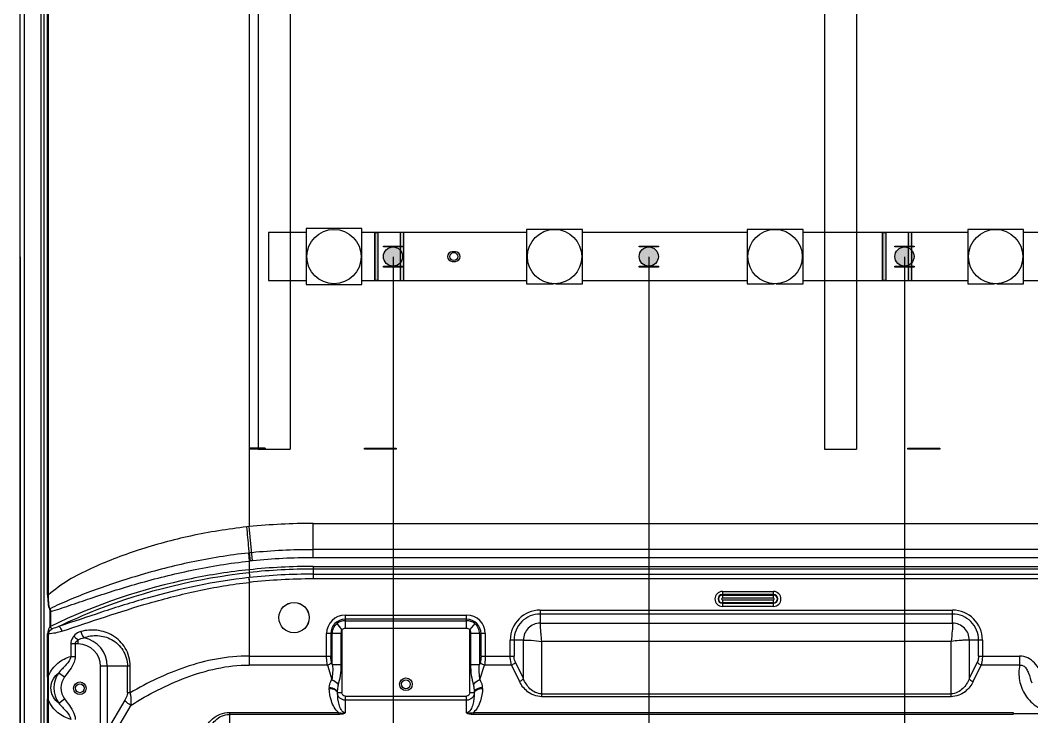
# Model space of a CAD drawing. Header units: millimetres. Extents: x -815 to 2586, y -393 to 7795.
# Drawn here: x 1471.5 to 1788, y 65.4 to 283.3 of the extents above; entities that cross this region are included whole.
import ezdxf

# ---------------------------------------------------------------- set-up
doc = ezdxf.new("R2010")
doc.units = ezdxf.units.MM
doc.header["$LTSCALE"] = 46.255
doc.header["$PDMODE"] = 3
doc.header["$PDSIZE"] = 0.3125
doc.layers.get('0').update_dxf_attribs({"linetype": 'CONTINUOUS'})
doc.layers.get('Defpoints').update_dxf_attribs({"linetype": 'CONTINUOUS'})
doc.layers.add('02___PRT_ALL_AXES', color=7, linetype='CONTINUOUS')
doc.styles.get("Standard").update_dxf_attribs({"font": 'simfang.ttf'})
doc.dimstyles.new('DIMSTYLE_1', dxfattribs={"dimtxt": 3.5, "dimasz": 2.5, "dimexe": 0.18, "dimexo": 0.0625, "dimgap": 0.09, "dimtad": 1, "dimdsep": 46, "dimtxsty": 'Standard', "dimblk": '_FILLED', "dimblk1": '_FILLED', "dimblk2": '_FILLED', "dimcen": 0.09, "dimclrt": 5, "dimadec": 0, "dimazin": 0, "dimtp": 0.01, "dimtm": 0.01, "dimtfac": 1, "dimtofl": 0, "dimtmove": 0, "dimatfit": 3, "dimldrblk": '_FILLED', "dimfxl": 1, "dimtolj": 1, "dimarcsym": 0})

# ---------------------------------------------------------------- blocks, each defined once
blk = doc.blocks.new('2321213')
at = {"color": 7, "linetype": 'Continuous'}
for p, q in [((-1977.408, -2557.514), (-1977.408, -2420.485)), ((-1977.109, -2420.535), (-1977.109, -2557.514)), ((-1975.809, -2421.835), (-1975.809, -2557.264)), ((-1975.564, -2431.539), (-1975.564, -2548.627)), ((-1975.268, -2540.847), (-1975.268, -2438.164)), ((-1975.191, -2540.847), (-1975.191, -2438.164)), ((-1959.505, -2494.518), (-1959.505, -2535.501)), ((-1949.017, -2513.638), (-1949.017, -2513.563)), ((-1949.017, -2513.563), (-1947.517, -2513.563)), ((-1947.517, -2513.563), (-1947.517, -2513.638)), ((-1929.027, -2513.638), (-1929.027, -2513.563)), ((-1929.027, -2513.563), (-1927.528, -2513.563)), ((-1927.528, -2513.563), (-1927.528, -2513.638)), ((-1909.037, -2513.638), (-1909.037, -2513.563)), ((-1909.037, -2513.563), (-1907.538, -2513.563)), ((-1907.538, -2513.563), (-1907.538, -2513.638)), ((-1947.517, -2513.638), (-1949.017, -2513.638)), ((-1927.528, -2513.638), (-1929.027, -2513.638)), ((-1907.538, -2513.638), (-1909.037, -2513.638)), ((-1949.017, -2515.212), (-1949.017, -2515.137)), ((-1949.017, -2515.137), (-1947.517, -2515.137)), ((-1947.517, -2515.212), (-1949.017, -2515.212)), ((-1947.517, -2515.137), (-1947.517, -2515.212)), ((-1929.027, -2515.212), (-1929.027, -2515.137)), ((-1929.027, -2515.137), (-1927.528, -2515.137)), ((-1927.528, -2515.212), (-1929.027, -2515.212)), ((-1927.528, -2515.137), (-1927.528, -2515.212)), ((-1909.037, -2515.212), (-1909.037, -2515.137)), ((-1909.037, -2515.137), (-1907.538, -2515.137)), ((-1907.538, -2515.212), (-1909.037, -2515.212)), ((-1907.538, -2515.137), (-1907.538, -2515.212)), ((-1958.256, -2529.379), (-1959.505, -2529.379)), ((-1958.256, -2529.379), (-1958.256, -2529.454)), ((-1950.51, -2529.454), (-1950.51, -2529.379)), ((-1950.51, -2529.379), (-1948.011, -2529.379)), ((-1948.011, -2529.379), (-1948.011, -2529.454)), ((-1908.032, -2529.454), (-1908.032, -2529.379)), ((-1908.032, -2529.379), (-1905.533, -2529.379)), ((-1905.533, -2529.379), (-1905.533, -2529.454)), ((-1958.256, -2529.454), (-1959.505, -2529.454)), ((-1948.011, -2529.454), (-1950.51, -2529.454)), ((-1905.533, -2529.454), (-1908.032, -2529.454)), ((-1959.505, -2535.501), (-1959.694, -2535.523)), ((-1959.241, -2538.171), (-1959.505, -2535.501)), ((-1954.508, -2537.938), (-1954.508, -2535.254)), ((-1954.508, -2535.254), (-1897.534, -2535.254)), ((-1895.839, -2537.305), (-1954.508, -2537.305)), ((-1959.574, -2537.57), (-1959.505, -2538.199)), ((-1959.506, -2537.563), (-1959.439, -2538.192)), ((-1895.84, -2537.937), (-1954.508, -2537.938)), ((-1959.505, -2538.199), (-1959.505, -2538.876)), ((-1954.508, -2538.611), (-1954.508, -2539.594)), ((-1954.508, -2538.611), (-1893.914, -2538.611)), ((-1893.914, -2538.823), (-1954.508, -2538.823)), ((-1959.545, -2539.491), (-1959.501, -2539.486)), ((-1959.545, -2539.491), (-1959.505, -2539.864)), ((-1959.461, -2539.86), (-1959.501, -2539.486)), ((-1954.508, -2539.219), (-1894.683, -2539.219)), ((-1894.337, -2539.594), (-1954.508, -2539.594)), ((-1959.505, -2539.862), (-1959.505, -2546.33)), ((-1959.505, -2539.862), (-1959.487, -2539.862)), ((-1975.268, -2540.847), (-1975.191, -2540.847)), ((-1922.525, -2540.577), (-1922.525, -2541.094)), ((-1922.525, -2540.577), (-1918.527, -2540.577)), ((-1918.527, -2540.818), (-1922.525, -2540.818)), ((-1922.525, -2540.853), (-1918.527, -2540.853)), ((-1918.527, -2541.094), (-1922.525, -2541.094)), ((-1922.525, -2541.223), (-1922.525, -2541.74)), ((-1922.525, -2541.223), (-1918.527, -2541.223)), ((-1918.527, -2541.094), (-1918.527, -2540.577)), ((-1918.527, -2541.74), (-1918.527, -2541.223)), ((-1936.767, -2542.034), (-1936.767, -2543.058)), ((-1936.767, -2542.034), (-1904.534, -2542.034)), ((-1918.527, -2541.464), (-1922.525, -2541.464)), ((-1922.525, -2541.499), (-1918.527, -2541.499)), ((-1918.527, -2541.74), (-1922.525, -2541.74)), ((-1904.534, -2543.058), (-1904.534, -2542.034)), ((-1975.081, -2543.312), (-1975.081, -2542.143)), ((-1975.081, -2542.143), (-1975.048, -2542.143)), ((-1975.048, -2542.143), (-1975.048, -2543.312)), ((-1952.009, -2542.417), (-1952.009, -2543.471)), ((-1952.009, -2542.417), (-1942.514, -2542.417)), ((-1942.514, -2542.746), (-1952.009, -2542.746)), ((-1952.009, -2542.861), (-1942.514, -2542.861)), ((-1942.514, -2543.471), (-1942.514, -2542.417)), ((-1904.534, -2542.337), (-1936.767, -2542.337)), ((-1975.081, -2543.312), (-1975.048, -2543.312)), ((-1952.259, -2543.559), (-1952.641, -2543.083)), ((-1952.259, -2543.559), (-1952.259, -2548.481)), ((-1942.514, -2543.471), (-1952.009, -2543.471)), ((-1941.883, -2543.083), (-1942.264, -2543.559)), ((-1942.264, -2548.481), (-1942.264, -2543.559)), ((-1936.767, -2543.058), (-1904.534, -2543.058)), ((-1975.268, -2547.143), (-1975.268, -2543.88)), ((-1975.191, -2543.88), (-1975.268, -2543.88)), ((-1975.191, -2547.143), (-1975.191, -2543.88)), ((-1972.873, -2544.681), (-1972.873, -2544.359)), ((-1953.463, -2545.623), (-1953.463, -2543.871)), ((-1952.31, -2543.871), (-1953.463, -2543.871)), ((-1953.135, -2543.871), (-1953.135, -2545.623)), ((-1953.015, -2546.286), (-1953.015, -2543.871)), ((-1952.31, -2546.286), (-1952.31, -2543.871)), ((-1942.213, -2543.871), (-1942.213, -2546.286)), ((-1941.06, -2543.871), (-1942.213, -2543.871)), ((-1941.508, -2543.871), (-1941.508, -2546.286)), ((-1941.389, -2545.623), (-1941.389, -2543.871)), ((-1941.06, -2543.871), (-1941.06, -2545.623)), ((-1939.104, -2545.623), (-1939.104, -2544.371)), ((-1938.079, -2544.371), (-1939.104, -2544.371)), ((-1938.801, -2544.371), (-1938.801, -2545.623)), ((-1938.079, -2547.385), (-1938.079, -2544.371)), ((-1903.221, -2544.371), (-1903.222, -2547.385)), ((-1902.197, -2544.371), (-1903.221, -2544.371)), ((-1902.5, -2545.623), (-1902.5, -2544.371)), ((-1902.197, -2544.371), (-1902.197, -2545.623)), ((-1973.454, -2544.681), (-1973.454, -2545.658)), ((-1972.873, -2544.681), (-1973.454, -2544.681)), ((-1973.11, -2544.681), (-1973.11, -2545.658)), ((-1936.651, -2544.487), (-1936.651, -2548.801)), ((-1904.65, -2544.487), (-1936.651, -2544.487)), ((-1904.65, -2548.801), (-1904.65, -2544.487)), ((-1973.454, -2545.658), (-1973.11, -2545.658)), ((-1959.505, -2545.623), (-1953.135, -2545.623)), ((-1941.389, -2545.623), (-1938.801, -2545.623)), ((-1902.5, -2545.623), (-1899.285, -2545.623)), ((-1899.285, -2545.623), (-1899.285, -2546.33)), ((-1971.135, -2552.444), (-1971.135, -2546.42)), ((-1968.808, -2546.42), (-1971.135, -2546.42)), ((-1970.602, -2546.42), (-1970.602, -2551.423)), ((-1969.028, -2548.498), (-1969.028, -2546.42)), ((-1968.808, -2548.498), (-1968.808, -2546.42)), ((-1953.4, -2546.33), (-1959.505, -2546.33)), ((-1953.4, -2546.33), (-1953.052, -2547.469)), ((-1953.015, -2546.286), (-1953.071, -2546.105)), ((-1953.015, -2546.286), (-1952.31, -2546.286)), ((-1942.213, -2546.286), (-1941.508, -2546.286)), ((-1941.452, -2546.105), (-1941.508, -2546.286)), ((-1941.472, -2547.469), (-1941.124, -2546.33)), ((-1939.002, -2546.33), (-1941.124, -2546.33)), ((-1939.002, -2546.33), (-1938.382, -2547.61)), ((-1938.079, -2547.385), (-1938.699, -2546.105)), ((-1902.602, -2546.105), (-1903.222, -2547.385)), ((-1902.919, -2547.61), (-1902.299, -2546.33)), ((-1899.285, -2546.33), (-1902.299, -2546.33)), ((-1975.268, -2547.143), (-1975.191, -2547.143)), ((-1974.401, -2546.927), (-1973.944, -2547.257)), ((-1975.564, -2548.508), (-1975.564, -2553.669)), ((-1975.268, -2553.246), (-1975.268, -2549.095)), ((-1975.268, -2549.095), (-1975.191, -2549.095)), ((-1975.191, -2553.246), (-1975.191, -2549.095)), ((-1974.401, -2549.311), (-1973.944, -2548.981)), ((-1969.226, -2549.08), (-1970.602, -2551.423)), ((-1968.808, -2548.498), (-1969.028, -2548.498)), ((-1952.607, -2548.481), (-1952.259, -2548.481)), ((-1952.009, -2548.757), (-1952.009, -2550.073)), ((-1952.009, -2548.757), (-1942.514, -2548.757)), ((-1942.515, -2549.074), (-1952.009, -2549.074)), ((-1942.515, -2550.073), (-1942.514, -2548.757)), ((-1942.264, -2548.481), (-1941.917, -2548.481)), ((-1936.651, -2548.576), (-1904.65, -2548.576)), ((-1904.65, -2548.801), (-1936.651, -2548.801)), ((-1970.111, -2551.809), (-1968.734, -2549.466)), ((-1961.038, -2550.032), (-1961.038, -2551.576)), ((-1961.038, -2550.032), (-1952.537, -2550.032)), ((-1952.537, -2550.19), (-1961.038, -2550.19)), ((-1952.537, -2550.19), (-1952.537, -2550.032)), ((-1941.986, -2550.032), (-1941.986, -2550.19)), ((-1941.986, -2550.032), (-1899.786, -2550.032)), ((-1899.786, -2550.19), (-1941.986, -2550.19)), ((-1899.786, -2550.032), (-1899.786, -2550.19)), ((-1870.024, -2550.133), (-1899.786, -2550.133))]:
    blk.add_line(p, q, dxfattribs=at)
for centre, radius in [((-1943.514, -2514.387), 0.312), ((-1956.007, -2542.622), 1.187), ((-1947.262, -2547.832), 0.493), ((-1947.262, -2547.832), 0.344), ((-1972.748, -2548.144), 0.493), ((-1972.748, -2548.144), 0.344)]:
    blk.add_circle(centre, radius, dxfattribs=at)
for centre, radius, start, end in [((-1954.508, -2585.959), 50.704, 90, 95.65625), ((-1954.508, -2585.959), 48.653, 90, 95.65627), ((-1955.539, -2574.88), 37.527, 95.75652, 96.06737), ((-1954.508, -2585.959), 48.021, 90, 95.6563), ((-1954.508, -2585.959), 47.136, 90, 96.09264), ((-1957.56, -2555.942), 17.849, 96.04413, 96.25762), ((-1954.508, -2585.959), 47.347, 90, 96.05874), ((-1956.268, -2568.067), 30.043, 95.67996, 96.06013), ((-1954.508, -2585.959), 46.74, 90, 96.13268), ((-1954.508, -2585.959), 46.364, 90, 96.16544), ((-1922.525, -2541.159), 0.582, 90, 270), ((-1922.525, -2541.159), 0.34, 90, 270), ((-1922.525, -2541.159), 0.306, 90, 270), ((-1922.525, -2541.159), 0.0644, 90, 270), ((-1918.527, -2541.159), 0.582, 270, 90), ((-1918.527, -2541.159), 0.34, 270, 90), ((-1918.527, -2541.159), 0.306, 270, 90), ((-1918.527, -2541.159), 0.0644, 270, 90), ((-1936.767, -2544.371), 2.336, 90, 180), ((-1904.534, -2544.371), 2.336, 0, 90), ((-1952.009, -2543.871), 1.454, 90, 180), ((-1952.009, -2543.871), 1.125, 90, 180), ((-1952.009, -2543.871), 1.01, 90, 128.69409), ((-1942.514, -2543.871), 1.454, 0, 90), ((-1942.514, -2543.871), 1.125, 0, 90), ((-1942.514, -2543.871), 1.01, 51.30591, 90), ((-1936.767, -2544.371), 2.034, 89.99998, 180), ((-1904.534, -2544.371), 2.034, 359.99998, 90), ((-1952.009, -2543.871), 0.4, 90, 128.69699), ((-1942.514, -2543.871), 0.4, 51.30257, 90), ((-1936.768, -2544.37), 1.312, 89.97282, 180.04376), ((-1904.533, -2544.37), 1.312, 359.97282, 90.04376), ((-1972.873, -2546.42), 2.271, 0, 78.7212), ((-1972.873, -2546.42), 1.739, 0, 90), ((-2003.286, -2548.119), 28.035, 358.00442, 1.9956), ((-1972.748, -2548.119), 2.038, 144.2018, 215.79724), ((-1972.748, -2548.119), 1.474, 144.20051, 215.79727), ((-1952.573, -2548.126), 0.683, 174.74241, 182.45624), ((-1941.947, -2548.126), 0.679, 357.53578, 5.28826), ((-1952.21, -2548.507), 0.398, 176.32091, 182.95779), ((-1942.314, -2548.507), 0.398, 357.0625, 3.69705)]:
    blk.add_arc(centre, radius, start, end, dxfattribs=at)
for points, knots in [([(-1959.694, -2535.523), (-1961.17, -2535.695), (-1964.036, -2536.151), (-1967.492, -2537.085), (-1970.079, -2538.004), (-1971.901, -2538.776), (-1973.657, -2539.641), (-1974.702, -2540.42), (-1975.192, -2540.847)], [0, 0, 0, 0, 0.268993, 0.524377, 0.646604, 0.765631, 0.882488, 1, 1, 1, 1]), ([(-1959.506, -2537.563), (-1959.515, -2537.441), (-1959.572, -2536.761), (-1959.638, -2536.081), (-1959.694, -2535.523)], [0, 0, 0, 0, 0.178129, 1, 1, 1, 1]), ([(-1959.574, -2537.57), (-1961.076, -2537.732), (-1963.983, -2538.203), (-1967.481, -2539.106), (-1970.087, -2539.929), (-1971.877, -2540.562), (-1973.533, -2541.214), (-1974.585, -2541.674), (-1975.074, -2541.929)], [0, 0, 0, 0, 0.280198, 0.545418, 0.669715, 0.787328, 0.897564, 1, 1, 1, 1]), ([(-1975.048, -2542.143), (-1974.549, -2542.016), (-1973.517, -2541.65), (-1971.887, -2541.098), (-1970.1, -2540.512), (-1967.47, -2539.725), (-1963.943, -2538.837), (-1961.015, -2538.358), (-1959.505, -2538.199)], [0, 0, 0, 0, 0.09614, 0.204001, 0.321522, 0.447107, 0.716561, 1, 1, 1, 1]), ([(-1959.505, -2538.876), (-1961.026, -2539.036), (-1966.37, -2539.863), (-1971.57, -2541.602), (-1975.048, -2543.312)], [0, 0, 0, 0, 0.282865, 1, 1, 1, 1]), ([(-1959.505, -2538.876), (-1959.503, -2538.919), (-1959.507, -2538.98), (-1959.507, -2539.049), (-1959.504, -2539.08), (-1959.511, -2539.089)], [0, 0, 0, 0, 0.607915, 0.841155, 1, 1, 1, 1]), ([(-1974.408, -2543.306), (-1973.422, -2542.832), (-1968.676, -2540.771), (-1963.567, -2539.524), (-1959.511, -2539.089)], [0, 0, 0, 0, 0.211377, 1, 1, 1, 1]), ([(-1959.545, -2539.491), (-1962.232, -2539.778), (-1966.114, -2540.631), (-1971.001, -2542.162), (-1973.29, -2542.948), (-1974.408, -2543.306)], [0, 0, 0, 0, 0.527528, 0.770947, 1, 1, 1, 1]), ([(-1959.511, -2539.089), (-1959.505, -2539.138), (-1959.494, -2539.236), (-1959.474, -2539.37), (-1959.492, -2539.453), (-1959.501, -2539.486)], [0, 0, 0, 0, 0.371416, 0.742924, 1, 1, 1, 1]), ([(-1974.147, -2543.683), (-1971.876, -2542.933), (-1968.386, -2541.714), (-1963.487, -2540.46), (-1960.859, -2540.006), (-1959.505, -2539.864)], [0, 0, 0, 0, 0.47329, 0.730753, 1, 1, 1, 1]), ([(-1975.268, -2540.847), (-1975.268, -2541.058), (-1975.251, -2541.445), (-1975.181, -2541.834), (-1975.11, -2541.997)], [0, 0, 0, 0, 0.542223, 1, 1, 1, 1]), ([(-1975.074, -2541.928), (-1975.101, -2541.856), (-1975.165, -2541.648), (-1975.196, -2541.282), (-1975.197, -2540.995), (-1975.192, -2540.847)], [0, 0, 0, 0, 0.211304, 0.59303, 1, 1, 1, 1]), ([(-1975.11, -2541.997), (-1975.105, -2542.007), (-1975.088, -2542.054), (-1975.081, -2542.104), (-1975.081, -2542.143)], [0, 0, 0, 0, 0.22044, 1, 1, 1, 1]), ([(-1975.074, -2541.928), (-1975.071, -2541.944), (-1975.056, -2542.014), (-1975.05, -2542.087), (-1975.048, -2542.143)], [0, 0, 0, 0, 0.22002, 1, 1, 1, 1]), ([(-1975.081, -2543.312), (-1975.104, -2543.343), (-1975.215, -2543.51), (-1975.268, -2543.717), (-1975.268, -2543.88)], [0, 0, 0, 0, 0.189958, 1, 1, 1, 1]), ([(-1975.191, -2543.88), (-1975.192, -2543.834), (-1975.151, -2543.672), (-1975.013, -2543.567), (-1974.918, -2543.503)], [0, 0, 0, 0, 0.284345, 1, 1, 1, 1]), ([(-1974.147, -2543.683), (-1974.156, -2543.641), (-1974.202, -2543.495), (-1974.302, -2543.343), (-1974.408, -2543.306)], [0, 0, 0, 0, 0.279962, 1, 1, 1, 1]), ([(-1968.808, -2546.42), (-1968.8, -2546.171), (-1968.881, -2545.674), (-1969.256, -2544.787), (-1970.107, -2543.947), (-1971.389, -2543.532), (-1972.266, -2543.591), (-1972.668, -2543.711)], [0, 0, 0, 0, 0.137774, 0.27319, 0.528785, 0.768462, 1, 1, 1, 1]), ([(-1953.015, -2543.871), (-1953.015, -2543.722), (-1952.949, -2543.42), (-1952.757, -2543.176), (-1952.641, -2543.083)], [0, 0, 0, 0, 0.500068, 1, 1, 1, 1]), ([(-1952.31, -2543.871), (-1952.31, -2543.842), (-1952.306, -2543.737), (-1952.29, -2543.629), (-1952.259, -2543.559)], [0, 0, 0, 0, 0.27568, 1, 1, 1, 1]), ([(-1942.264, -2543.559), (-1942.255, -2543.58), (-1942.223, -2543.681), (-1942.213, -2543.788), (-1942.213, -2543.871)], [0, 0, 0, 0, 0.214441, 1, 1, 1, 1]), ([(-1941.508, -2543.871), (-1941.508, -2543.722), (-1941.574, -2543.42), (-1941.766, -2543.176), (-1941.883, -2543.083)], [0, 0, 0, 0, 0.499962, 1, 1, 1, 1]), ([(-1936.767, -2543.058), (-1936.766, -2543.099), (-1936.759, -2543.186), (-1936.767, -2543.358), (-1936.745, -2543.584), (-1936.717, -2543.973), (-1936.687, -2544.279), (-1936.651, -2544.487)], [0, 0, 0, 0, 0.083892, 0.183413, 0.358412, 0.558159, 1, 1, 1, 1]), ([(-1904.534, -2543.058), (-1904.532, -2543.261), (-1904.558, -2543.738), (-1904.609, -2544.214), (-1904.65, -2544.487)], [0, 0, 0, 0, 0.422721, 1, 1, 1, 1]), ([(-1973.214, -2544.061), (-1973.249, -2544.103), (-1973.381, -2544.283), (-1973.455, -2544.512), (-1973.454, -2544.681)], [0, 0, 0, 0, 0.242331, 1, 1, 1, 1]), ([(-1972.668, -2543.711), (-1972.719, -2543.726), (-1972.925, -2543.798), (-1973.109, -2543.934), (-1973.214, -2544.061)], [0, 0, 0, 0, 0.244225, 1, 1, 1, 1]), ([(-1973.214, -2544.061), (-1973.191, -2544.089), (-1973.089, -2544.201), (-1972.971, -2544.298), (-1972.873, -2544.359)], [0, 0, 0, 0, 0.240285, 1, 1, 1, 1]), ([(-1973.11, -2544.681), (-1973.11, -2544.65), (-1973.079, -2544.513), (-1972.963, -2544.415), (-1972.873, -2544.359)], [0, 0, 0, 0, 0.227149, 1, 1, 1, 1]), ([(-1972.668, -2543.711), (-1972.658, -2543.758), (-1972.612, -2543.932), (-1972.524, -2544.1), (-1972.429, -2544.193)], [0, 0, 0, 0, 0.264154, 1, 1, 1, 1]), ([(-1972.429, -2544.193), (-1972.092, -2544.067), (-1971.34, -2543.947), (-1970.2, -2544.261), (-1969.271, -2545.128), (-1969.028, -2545.987), (-1969.028, -2546.42)], [0, 0, 0, 0, 0.228261, 0.467585, 0.725356, 1, 1, 1, 1]), ([(-1938.079, -2544.371), (-1937.877, -2544.369), (-1937.4, -2544.395), (-1936.924, -2544.446), (-1936.651, -2544.487)], [0, 0, 0, 0, 0.422758, 1, 1, 1, 1]), ([(-1903.222, -2544.371), (-1903.262, -2544.372), (-1903.349, -2544.38), (-1903.521, -2544.371), (-1903.747, -2544.393), (-1904.136, -2544.421), (-1904.442, -2544.451), (-1904.65, -2544.487)], [0, 0, 0, 0, 0.083892, 0.183413, 0.358412, 0.558159, 1, 1, 1, 1]), ([(-1975.191, -2547.143), (-1975.032, -2546.77), (-1974.537, -2546.12), (-1973.817, -2545.755), (-1973.454, -2545.658)], [0, 0, 0, 0, 0.518885, 1, 1, 1, 1]), ([(-1973.454, -2545.658), (-1973.475, -2545.901), (-1973.845, -2546.352), (-1974.216, -2546.708), (-1974.401, -2546.927)], [0, 0, 0, 0, 0.459841, 1, 1, 1, 1]), ([(-1973.11, -2545.658), (-1973.11, -2545.81), (-1973.197, -2546.192), (-1973.526, -2546.712), (-1973.81, -2547.071), (-1973.944, -2547.257)], [0, 0, 0, 0, 0.249445, 0.624327, 1, 1, 1, 1]), ([(-1959.505, -2545.623), (-1960.366, -2545.623), (-1962.064, -2545.786), (-1965.24, -2546.64), (-1967.44, -2547.699), (-1968.808, -2548.498)], [0, 0, 0, 0, 0.262333, 0.516852, 1, 1, 1, 1]), ([(-1953.4, -2546.33), (-1953.41, -2546.278), (-1953.45, -2546.045), (-1953.463, -2545.807), (-1953.463, -2545.623)], [0, 0, 0, 0, 0.222969, 1, 1, 1, 1]), ([(-1953.071, -2546.105), (-1953.082, -2546.07), (-1953.121, -2545.912), (-1953.135, -2545.749), (-1953.135, -2545.623)], [0, 0, 0, 0, 0.225315, 1, 1, 1, 1]), ([(-1941.389, -2545.623), (-1941.389, -2545.667), (-1941.394, -2545.829), (-1941.418, -2545.991), (-1941.452, -2546.105)], [0, 0, 0, 0, 0.269052, 1, 1, 1, 1]), ([(-1941.06, -2545.623), (-1941.06, -2545.687), (-1941.065, -2545.924), (-1941.089, -2546.161), (-1941.124, -2546.33)], [0, 0, 0, 0, 0.269938, 1, 1, 1, 1]), ([(-1939.002, -2546.33), (-1939.019, -2546.279), (-1939.082, -2546.048), (-1939.104, -2545.808), (-1939.104, -2545.623)], [0, 0, 0, 0, 0.22424, 1, 1, 1, 1]), ([(-1938.699, -2546.105), (-1938.716, -2546.071), (-1938.777, -2545.917), (-1938.801, -2545.75), (-1938.801, -2545.623)], [0, 0, 0, 0, 0.229449, 1, 1, 1, 1]), ([(-1902.5, -2545.623), (-1902.5, -2545.667), (-1902.509, -2545.832), (-1902.549, -2545.996), (-1902.602, -2546.105)], [0, 0, 0, 0, 0.267351, 1, 1, 1, 1]), ([(-1902.197, -2545.623), (-1902.197, -2545.687), (-1902.206, -2545.925), (-1902.244, -2546.164), (-1902.299, -2546.33)], [0, 0, 0, 0, 0.269723, 1, 1, 1, 1]), ([(-1897.417, -2547.252), (-1897.512, -2547.056), (-1897.723, -2546.674), (-1898.105, -2546.14), (-1898.628, -2545.728), (-1899.068, -2545.621), (-1899.285, -2545.623)], [0, 0, 0, 0, 0.250358, 0.500717, 0.750596, 1, 1, 1, 1]), ([(-1968.734, -2549.466), (-1968.068, -2549.039), (-1966.672, -2548.248), (-1964.448, -2547.241), (-1962.048, -2546.528), (-1960.358, -2546.312), (-1959.505, -2546.33)], [0, 0, 0, 0, 0.240546, 0.487273, 0.7407, 1, 1, 1, 1]), ([(-1953.071, -2546.105), (-1953.081, -2546.132), (-1953.157, -2546.247), (-1953.294, -2546.311), (-1953.4, -2546.33)], [0, 0, 0, 0, 0.210373, 1, 1, 1, 1]), ([(-1953.015, -2546.286), (-1952.984, -2546.491), (-1952.97, -2546.89), (-1953.031, -2547.281), (-1953.052, -2547.469)], [0, 0, 0, 0, 0.522641, 1, 1, 1, 1]), ([(-1952.537, -2547.887), (-1952.481, -2547.641), (-1952.344, -2547.118), (-1952.31, -2546.575), (-1952.31, -2546.286)], [0, 0, 0, 0, 0.465338, 1, 1, 1, 1]), ([(-1942.213, -2546.286), (-1942.213, -2546.575), (-1942.179, -2547.118), (-1942.042, -2547.641), (-1941.987, -2547.886)], [0, 0, 0, 0, 0.53462, 1, 1, 1, 1]), ([(-1941.472, -2547.469), (-1941.491, -2547.281), (-1941.554, -2546.89), (-1941.539, -2546.491), (-1941.508, -2546.286)], [0, 0, 0, 0, 0.477364, 1, 1, 1, 1]), ([(-1941.124, -2546.33), (-1941.163, -2546.323), (-1941.291, -2546.285), (-1941.418, -2546.195), (-1941.452, -2546.105)], [0, 0, 0, 0, 0.29161, 1, 1, 1, 1]), ([(-1938.699, -2546.105), (-1938.712, -2546.13), (-1938.788, -2546.234), (-1938.907, -2546.303), (-1939.002, -2546.33)], [0, 0, 0, 0, 0.221031, 1, 1, 1, 1]), ([(-1902.299, -2546.33), (-1902.333, -2546.32), (-1902.451, -2546.274), (-1902.559, -2546.187), (-1902.602, -2546.105)], [0, 0, 0, 0, 0.277143, 1, 1, 1, 1]), ([(-1899.285, -2546.33), (-1899.362, -2546.723), (-1899.367, -2547.558), (-1898.892, -2548.762), (-1897.888, -2549.752), (-1896.916, -2550.025), (-1896.413, -2550.025)], [0, 0, 0, 0, 0.226992, 0.460469, 0.715172, 1, 1, 1, 1]), ([(-1899.285, -2546.33), (-1899.226, -2546.323), (-1899.103, -2546.333), (-1898.9, -2546.436), (-1898.727, -2546.665), (-1898.532, -2547.104), (-1898.423, -2547.469), (-1898.339, -2547.718)], [0, 0, 0, 0, 0.099212, 0.200132, 0.368744, 0.562847, 1, 1, 1, 1]), ([(-1975.192, -2549.095), (-1975.21, -2548.77), (-1975.203, -2548.119), (-1975.21, -2547.468), (-1975.192, -2547.143)], [0, 0, 0, 0, 0.499998, 1, 1, 1, 1]), ([(-1974.401, -2549.311), (-1974.571, -2549.182), (-1974.883, -2548.827), (-1975.069, -2548.119), (-1974.883, -2547.411), (-1974.571, -2547.056), (-1974.401, -2546.927)], [0, 0, 0, 0, 0.232849, 0.5, 0.767156, 1, 1, 1, 1]), ([(-1953.253, -2548.064), (-1953.238, -2547.908), (-1953.183, -2547.699), (-1953.081, -2547.514), (-1953.052, -2547.469)], [0, 0, 0, 0, 0.742526, 1, 1, 1, 1]), ([(-1953.052, -2547.469), (-1952.996, -2547.49), (-1952.796, -2547.588), (-1952.618, -2547.744), (-1952.537, -2547.887)], [0, 0, 0, 0, 0.264868, 1, 1, 1, 1]), ([(-1941.987, -2547.886), (-1941.962, -2547.844), (-1941.83, -2547.663), (-1941.635, -2547.531), (-1941.472, -2547.469)], [0, 0, 0, 0, 0.219404, 1, 1, 1, 1]), ([(-1941.271, -2548.064), (-1941.285, -2547.908), (-1941.34, -2547.699), (-1941.442, -2547.514), (-1941.472, -2547.469)], [0, 0, 0, 0, 0.742528, 1, 1, 1, 1]), ([(-1938.382, -2547.61), (-1938.348, -2547.6), (-1938.23, -2547.554), (-1938.122, -2547.467), (-1938.079, -2547.385)], [0, 0, 0, 0, 0.277143, 1, 1, 1, 1]), ([(-1936.651, -2548.801), (-1936.853, -2548.801), (-1937.249, -2548.727), (-1937.894, -2548.359), (-1938.234, -2547.918), (-1938.382, -2547.61)], [0, 0, 0, 0, 0.275473, 0.534046, 1, 1, 1, 1]), ([(-1936.651, -2548.576), (-1936.822, -2548.576), (-1937.163, -2548.495), (-1937.702, -2548.108), (-1937.962, -2547.678), (-1938.079, -2547.385)], [0, 0, 0, 0, 0.262074, 0.51594, 1, 1, 1, 1]), ([(-1903.222, -2547.384), (-1903.337, -2547.672), (-1903.592, -2548.097), (-1904.126, -2548.491), (-1904.473, -2548.576), (-1904.65, -2548.576)], [0, 0, 0, 0, 0.474691, 0.729983, 1, 1, 1, 1]), ([(-1902.919, -2547.61), (-1902.985, -2547.763), (-1903.177, -2548.054), (-1903.55, -2548.441), (-1904.052, -2548.729), (-1904.447, -2548.798), (-1904.65, -2548.801)], [0, 0, 0, 0, 0.227368, 0.467044, 0.725044, 1, 1, 1, 1]), ([(-1903.222, -2547.385), (-1903.208, -2547.411), (-1903.132, -2547.515), (-1903.013, -2547.583), (-1902.919, -2547.61)], [0, 0, 0, 0, 0.234418, 1, 1, 1, 1]), ([(-1953.255, -2548.155), (-1953.174, -2548.153), (-1953.017, -2548.172), (-1952.765, -2548.255), (-1952.619, -2548.418), (-1952.607, -2548.527)], [0, 0, 0, 0, 0.301772, 0.587744, 1, 1, 1, 1]), ([(-1952.537, -2550.032), (-1952.804, -2549.807), (-1953.133, -2549.161), (-1953.24, -2548.488), (-1953.255, -2548.155)], [0, 0, 0, 0, 0.511578, 1, 1, 1, 1]), ([(-1953.253, -2548.064), (-1953.175, -2548.068), (-1952.922, -2548.109), (-1952.631, -2548.295), (-1952.607, -2548.481)], [0, 0, 0, 0, 0.29251, 1, 1, 1, 1]), ([(-1952.607, -2548.481), (-1952.602, -2548.33), (-1952.585, -2548.13), (-1952.547, -2547.934), (-1952.537, -2547.887)], [0, 0, 0, 0, 0.757085, 1, 1, 1, 1]), ([(-1941.987, -2547.886), (-1941.976, -2547.934), (-1941.938, -2548.13), (-1941.922, -2548.33), (-1941.917, -2548.481)], [0, 0, 0, 0, 0.242904, 1, 1, 1, 1]), ([(-1941.269, -2548.155), (-1941.283, -2548.488), (-1941.391, -2549.161), (-1941.72, -2549.807), (-1941.986, -2550.032)], [0, 0, 0, 0, 0.488422, 1, 1, 1, 1]), ([(-1941.917, -2548.481), (-1941.91, -2548.428), (-1941.789, -2548.176), (-1941.485, -2548.075), (-1941.271, -2548.064)], [0, 0, 0, 0, 0.19932, 1, 1, 1, 1]), ([(-1941.916, -2548.527), (-1941.904, -2548.418), (-1941.758, -2548.255), (-1941.507, -2548.172), (-1941.349, -2548.153), (-1941.269, -2548.155)], [0, 0, 0, 0, 0.412259, 0.698231, 1, 1, 1, 1]), ([(-1973.454, -2550.58), (-1973.815, -2550.476), (-1974.535, -2550.121), (-1975.038, -2549.471), (-1975.191, -2549.095)], [0, 0, 0, 0, 0.48095, 1, 1, 1, 1]), ([(-1973.944, -2548.981), (-1973.855, -2549.105), (-1973.493, -2549.576), (-1973.11, -2550.129), (-1973.11, -2550.58)], [0, 0, 0, 0, 0.253146, 1, 1, 1, 1]), ([(-1969.028, -2548.498), (-1969.028, -2548.548), (-1969.057, -2548.754), (-1969.146, -2548.945), (-1969.226, -2549.08)], [0, 0, 0, 0, 0.24189, 1, 1, 1, 1]), ([(-1968.734, -2549.466), (-1968.787, -2549.447), (-1968.978, -2549.36), (-1969.15, -2549.215), (-1969.226, -2549.08)], [0, 0, 0, 0, 0.264836, 1, 1, 1, 1]), ([(-1968.734, -2549.466), (-1968.728, -2549.394), (-1968.719, -2549.07), (-1968.754, -2548.744), (-1968.808, -2548.498)], [0, 0, 0, 0, 0.221197, 1, 1, 1, 1]), ([(-1952.009, -2550.073), (-1952.146, -2550.073), (-1952.368, -2549.804), (-1952.54, -2549.275), (-1952.599, -2548.823), (-1952.607, -2548.527)], [0, 0, 0, 0, 0.235809, 0.489147, 1, 1, 1, 1]), ([(-1952.009, -2549.074), (-1952.156, -2549.074), (-1952.457, -2548.961), (-1952.596, -2548.67), (-1952.607, -2548.527)], [0, 0, 0, 0, 0.504605, 1, 1, 1, 1]), ([(-1952.009, -2548.757), (-1952.075, -2548.757), (-1952.212, -2548.691), (-1952.259, -2548.55), (-1952.259, -2548.481)], [0, 0, 0, 0, 0.486903, 1, 1, 1, 1]), ([(-1941.916, -2548.527), (-1941.925, -2548.823), (-1941.983, -2549.276), (-1942.155, -2549.805), (-1942.378, -2550.073), (-1942.515, -2550.073)], [0, 0, 0, 0, 0.510865, 0.764217, 1, 1, 1, 1]), ([(-1942.264, -2548.481), (-1942.264, -2548.55), (-1942.311, -2548.691), (-1942.449, -2548.757), (-1942.514, -2548.757)], [0, 0, 0, 0, 0.512978, 1, 1, 1, 1]), ([(-1941.916, -2548.527), (-1941.928, -2548.67), (-1942.067, -2548.961), (-1942.368, -2549.074), (-1942.514, -2549.074)], [0, 0, 0, 0, 0.495295, 1, 1, 1, 1]), ([(-1974.401, -2549.311), (-1974.216, -2549.53), (-1973.845, -2549.886), (-1973.475, -2550.337), (-1973.454, -2550.58)], [0, 0, 0, 0, 0.54024, 1, 1, 1, 1]), ([(-1963.075, -2551.592), (-1963.006, -2551.399), (-1962.831, -2551.01), (-1962.394, -2550.506), (-1961.784, -2550.125), (-1961.291, -2550.036), (-1961.038, -2550.032)], [0, 0, 0, 0, 0.225348, 0.463867, 0.722265, 1, 1, 1, 1]), ([(-1962.659, -2551.556), (-1962.579, -2551.22), (-1962.301, -2550.711), (-1961.666, -2550.279), (-1961.251, -2550.19), (-1961.038, -2550.19)], [0, 0, 0, 0, 0.457183, 0.717553, 1, 1, 1, 1]), ([(-1952.537, -2550.032), (-1952.472, -2550.049), (-1952.338, -2550.072), (-1952.182, -2550.082), (-1952.071, -2550.088), (-1952.03, -2550.075), (-1952.009, -2550.073)], [0, 0, 0, 0, 0.379651, 0.75981, 0.885213, 1, 1, 1, 1]), ([(-1952.009, -2550.073), (-1952.021, -2550.082), (-1952.045, -2550.108), (-1952.142, -2550.152), (-1952.309, -2550.182), (-1952.459, -2550.19), (-1952.537, -2550.19)], [0, 0, 0, 0, 0.083729, 0.185618, 0.572728, 1, 1, 1, 1]), ([(-1942.515, -2550.073), (-1942.494, -2550.075), (-1942.452, -2550.087), (-1942.341, -2550.078), (-1942.184, -2550.076), (-1942.052, -2550.048), (-1941.986, -2550.032)], [0, 0, 0, 0, 0.116458, 0.242476, 0.620634, 1, 1, 1, 1]), ([(-1941.986, -2550.19), (-1942.09, -2550.19), (-1942.267, -2550.178), (-1942.459, -2550.13), (-1942.515, -2550.073)], [0, 0, 0, 0, 0.567136, 1, 1, 1, 1])]:
    blk.add_open_spline(points, degree=3, knots=knots, dxfattribs=at)
for points in [[(-1959.506, -2537.563), (-1959.528, -2537.566), (-1959.551, -2537.569), (-1959.574, -2537.569)], [(-1975.11, -2541.997), (-1975.103, -2541.972), (-1975.09, -2541.949), (-1975.074, -2541.928)], [(-1974.918, -2543.503), (-1974.996, -2543.474), (-1975.068, -2543.395), (-1975.081, -2543.312)], [(-1974.918, -2543.503), (-1974.985, -2543.464), (-1975.034, -2543.388), (-1975.048, -2543.312)], [(-1974.408, -2543.306), (-1974.576, -2543.375), (-1974.746, -2543.442), (-1974.918, -2543.503)], [(-1974.147, -2543.683), (-1974.484, -2543.792), (-1974.837, -2543.883), (-1975.191, -2543.88)], [(-1972.873, -2544.359), (-1972.745, -2544.266), (-1972.586, -2544.211), (-1972.429, -2544.193)]]:
    blk.add_open_spline(points, degree=3, dxfattribs=at)
blk = doc.blocks.new('1154563')
at = {"layer": '02___PRT_ALL_AXES', "color": 3, "linetype": 'Continuous'}
blk.add_circle((3364.178, -1333.386), 1.187, dxfattribs=at)
blk = doc.blocks.new('88888')
at = {"layer": '02___PRT_ALL_AXES', "color": 3, "linetype": 'Continuous'}
blk.add_circle((449.278, -1374.013), 1.187, dxfattribs=at)
blk = doc.blocks.new('_FILLED')
at = {"color": 0, "linetype": 'ByBlock'}
blk.add_solid([(0, 0), (-1, 0.2), (-1, -0.2)], dxfattribs=at)
blk = doc.blocks.new('*D100')
at = {"color": 0, "lineweight": -2, "transparency": 16777216}
for p, q in [((1471.52, 209.32), (1471.52, 15.48)), ((1588.14, 209.32), (1588.14, 15.48)), ((1585.64, 15.66), (1474.02, 15.66))]:
    blk.add_line(p, q, dxfattribs=at)
at = {"layer": 'Defpoints', "color": 0, "transparency": 16777216}
for p in [(1471.52, 209.39), (1588.14, 209.39), (1471.52, 15.66)]:
    blk.add_point(p, dxfattribs=at)
at = {"color": 0, "lineweight": -2, "transparency": 16777216, "xscale": 2.5, "yscale": 2.5, "zscale": 2.5, "rotation": 180}
blk.add_blockref('_FILLED', (1471.52, 15.66), dxfattribs=at)
at = {"color": 0, "lineweight": -2, "transparency": 16777216, "xscale": 2.5, "yscale": 2.5, "zscale": 2.5}
blk.add_blockref('_FILLED', (1588.14, 15.66), dxfattribs=at)
at = {"color": 5, "transparency": 16777216, "insert": (1529.83, 17.53), "char_height": 3.5, "attachment_point": 5}
blk.add_mtext('\\A1;116.63', dxfattribs=at)
blk = doc.blocks.new('*D101')
at = {"color": 0, "lineweight": -2, "transparency": 16777216}
for p, q in [((1471.52, 209.32), (1471.52, -19.11)), ((1668.14, 209.32), (1668.14, -19.11)), ((1665.64, -18.93), (1474.02, -18.93))]:
    blk.add_line(p, q, dxfattribs=at)
at = {"layer": 'Defpoints', "color": 0, "transparency": 16777216}
for p in [(1471.52, 209.39), (1668.14, 209.39), (1471.52, -18.93)]:
    blk.add_point(p, dxfattribs=at)
at = {"color": 0, "lineweight": -2, "transparency": 16777216, "xscale": 2.5, "yscale": 2.5, "zscale": 2.5, "rotation": 180}
blk.add_blockref('_FILLED', (1471.52, -18.93), dxfattribs=at)
at = {"color": 0, "lineweight": -2, "transparency": 16777216, "xscale": 2.5, "yscale": 2.5, "zscale": 2.5}
blk.add_blockref('_FILLED', (1668.14, -18.93), dxfattribs=at)
at = {"color": 5, "transparency": 16777216, "insert": (1569.83, -17.06), "char_height": 3.5, "attachment_point": 5}
blk.add_mtext('\\A1;196.63', dxfattribs=at)
blk = doc.blocks.new('*D102')
at = {"color": 0, "lineweight": -2, "transparency": 16777216}
for p, q in [((1471.52, 209.32), (1471.52, -47.8)), ((1748.14, 209.32), (1748.14, -47.8)), ((1745.64, -47.62), (1474.02, -47.62))]:
    blk.add_line(p, q, dxfattribs=at)
at = {"layer": 'Defpoints', "color": 0, "transparency": 16777216}
for p in [(1471.52, 209.39), (1748.14, 209.39), (1471.52, -47.62)]:
    blk.add_point(p, dxfattribs=at)
at = {"color": 0, "lineweight": -2, "transparency": 16777216, "xscale": 2.5, "yscale": 2.5, "zscale": 2.5, "rotation": 180}
blk.add_blockref('_FILLED', (1471.52, -47.62), dxfattribs=at)
at = {"color": 0, "lineweight": -2, "transparency": 16777216, "xscale": 2.5, "yscale": 2.5, "zscale": 2.5}
blk.add_blockref('_FILLED', (1748.14, -47.62), dxfattribs=at)
at = {"color": 5, "transparency": 16777216, "insert": (1609.83, -45.75), "char_height": 3.5, "attachment_point": 5}
blk.add_mtext('\\A1;276.63', dxfattribs=at)
blk = doc.blocks.new('*D103')
at = {"color": 0, "lineweight": -2, "transparency": 16777216}
for p, q in [((1471.52, 209.32), (1471.52, -81.1)), ((1861.17, 209.32), (1861.17, -81.1)), ((1858.67, -80.92), (1474.02, -80.92))]:
    blk.add_line(p, q, dxfattribs=at)
at = {"layer": 'Defpoints', "color": 0, "transparency": 16777216}
for p in [(1471.52, 209.39), (1861.17, 209.39), (1471.52, -80.92)]:
    blk.add_point(p, dxfattribs=at)
at = {"color": 0, "lineweight": -2, "transparency": 16777216, "xscale": 2.5, "yscale": 2.5, "zscale": 2.5, "rotation": 180}
blk.add_blockref('_FILLED', (1471.52, -80.92), dxfattribs=at)
at = {"color": 0, "lineweight": -2, "transparency": 16777216, "xscale": 2.5, "yscale": 2.5, "zscale": 2.5}
blk.add_blockref('_FILLED', (1861.17, -80.92), dxfattribs=at)
at = {"color": 5, "transparency": 16777216, "insert": (1666.34, -79.05), "char_height": 3.5, "attachment_point": 5}
blk.add_mtext('\\A1;389.65', dxfattribs=at)
blk = doc.blocks.new('*D104')
at = {"color": 0, "lineweight": -2, "transparency": 16777216}
for p, q in [((1471.52, 209.32), (1471.52, -110.73)), ((1967.17, 209.32), (1967.17, -110.73)), ((1964.67, -110.55), (1474.02, -110.55))]:
    blk.add_line(p, q, dxfattribs=at)
at = {"layer": 'Defpoints', "color": 0, "transparency": 16777216}
for p in [(1471.52, 209.39), (1967.17, 209.39), (1471.52, -110.55)]:
    blk.add_point(p, dxfattribs=at)
at = {"color": 0, "lineweight": -2, "transparency": 16777216, "xscale": 2.5, "yscale": 2.5, "zscale": 2.5, "rotation": 180}
blk.add_blockref('_FILLED', (1471.52, -110.55), dxfattribs=at)
at = {"color": 0, "lineweight": -2, "transparency": 16777216, "xscale": 2.5, "yscale": 2.5, "zscale": 2.5}
blk.add_blockref('_FILLED', (1967.17, -110.55), dxfattribs=at)
at = {"color": 5, "transparency": 16777216, "insert": (1719.34, -108.68), "char_height": 3.5, "attachment_point": 5}
blk.add_mtext('\\A1;495.65', dxfattribs=at)
blk = doc.blocks.new('*D105')
at = {"color": 0, "lineweight": -2, "transparency": 16777216}
for p, q in [((1471.52, 209.32), (1471.52, -143.61)), ((2072.12, 209.32), (2072.12, -143.61)), ((2069.62, -143.43), (1474.02, -143.43))]:
    blk.add_line(p, q, dxfattribs=at)
at = {"layer": 'Defpoints', "color": 0, "transparency": 16777216}
for p in [(1471.52, 209.39), (2072.12, 209.39), (1471.52, -143.43)]:
    blk.add_point(p, dxfattribs=at)
at = {"color": 0, "lineweight": -2, "transparency": 16777216, "xscale": 2.5, "yscale": 2.5, "zscale": 2.5, "rotation": 180}
blk.add_blockref('_FILLED', (1471.52, -143.43), dxfattribs=at)
at = {"color": 0, "lineweight": -2, "transparency": 16777216, "xscale": 2.5, "yscale": 2.5, "zscale": 2.5}
blk.add_blockref('_FILLED', (2072.12, -143.43), dxfattribs=at)
at = {"color": 5, "transparency": 16777216, "insert": (1771.82, -141.56), "char_height": 3.5, "attachment_point": 5}
blk.add_mtext('\\A1;600.6', dxfattribs=at)
blk = doc.blocks.new('*D106')
at = {"color": 0, "lineweight": -2, "transparency": 16777216}
for p, q in [((1471.52, 209.32), (1471.52, -173.77)), ((2149.14, 209.32), (2149.14, -173.77)), ((2146.64, -173.59), (1474.02, -173.59))]:
    blk.add_line(p, q, dxfattribs=at)
at = {"layer": 'Defpoints', "color": 0, "transparency": 16777216}
for p in [(1471.52, 209.39), (2149.14, 209.39), (1471.52, -173.59)]:
    blk.add_point(p, dxfattribs=at)
at = {"color": 0, "lineweight": -2, "transparency": 16777216, "xscale": 2.5, "yscale": 2.5, "zscale": 2.5, "rotation": 180}
blk.add_blockref('_FILLED', (1471.52, -173.59), dxfattribs=at)
at = {"color": 0, "lineweight": -2, "transparency": 16777216, "xscale": 2.5, "yscale": 2.5, "zscale": 2.5}
blk.add_blockref('_FILLED', (2149.14, -173.59), dxfattribs=at)
at = {"color": 5, "transparency": 16777216, "insert": (1810.33, -171.72), "char_height": 3.5, "attachment_point": 5}
blk.add_mtext('\\A1;677.63', dxfattribs=at)
blk = doc.blocks.new('*D107')
at = {"color": 0, "lineweight": -2, "transparency": 16777216}
for p, q in [((1471.52, 209.32), (1471.52, -209.37)), ((2226.14, 209.32), (2226.14, -209.37)), ((2223.64, -209.19), (1474.02, -209.19))]:
    blk.add_line(p, q, dxfattribs=at)
at = {"layer": 'Defpoints', "color": 0, "transparency": 16777216}
for p in [(1471.52, 209.39), (2226.14, 209.39), (1471.52, -209.19)]:
    blk.add_point(p, dxfattribs=at)
at = {"color": 0, "lineweight": -2, "transparency": 16777216, "xscale": 2.5, "yscale": 2.5, "zscale": 2.5, "rotation": 180}
blk.add_blockref('_FILLED', (1471.52, -209.19), dxfattribs=at)
at = {"color": 0, "lineweight": -2, "transparency": 16777216, "xscale": 2.5, "yscale": 2.5, "zscale": 2.5}
blk.add_blockref('_FILLED', (2226.14, -209.19), dxfattribs=at)
at = {"color": 5, "transparency": 16777216, "insert": (1848.83, -207.32), "char_height": 3.5, "attachment_point": 5}
blk.add_mtext('\\A1;754.63', dxfattribs=at)
blk = doc.blocks.new('*D108')
at = {"color": 0, "lineweight": -2, "transparency": 16777216}
for p, q in [((1471.52, 209.26), (1471.52, -242.35)), ((2309.15, 209.32), (2309.15, -242.35)), ((2306.65, -242.17), (1474.02, -242.17))]:
    blk.add_line(p, q, dxfattribs=at)
at = {"layer": 'Defpoints', "color": 0, "transparency": 16777216}
for p in [(1471.52, 209.32), (2309.15, 209.39), (1471.52, -242.17)]:
    blk.add_point(p, dxfattribs=at)
at = {"color": 0, "lineweight": -2, "transparency": 16777216, "xscale": 2.5, "yscale": 2.5, "zscale": 2.5, "rotation": 180}
blk.add_blockref('_FILLED', (1471.52, -242.17), dxfattribs=at)
at = {"color": 0, "lineweight": -2, "transparency": 16777216, "xscale": 2.5, "yscale": 2.5, "zscale": 2.5}
blk.add_blockref('_FILLED', (2309.15, -242.17), dxfattribs=at)
at = {"color": 5, "transparency": 16777216, "insert": (1890.33, -240.3), "char_height": 3.5, "attachment_point": 5}
blk.add_mtext('\\A1;837.63', dxfattribs=at)

msp = doc.modelspace()

# ---------------------------------------------------------------- hatches: boundary and pattern name
h = msp.add_hatch(color=7)
h.dxf.hatch_style = 1
h.paths.add_polyline_path([(1590.41, 421.351, 0.6943181), (1585.142, 419.387, 0.6943181), (1590.41, 417.422)])
h.paths.add_polyline_path([(1695.143, 419.387, 1), (1689.143, 419.387, 1)])
h.paths.add_polyline_path([(1815.143, 419.387, 1), (1809.143, 419.387, 1)])
h.paths.add_polyline_path([(1935.144, 419.387, 1), (1929.144, 419.387, 1)])
h.paths.add_polyline_path([(2071.574, 419.387, 1), (2065.574, 419.387, 1)])
h.paths.add_polyline_path([(2152.145, 419.387, 0.4258981), (2149.025, 422.384), (2149.025, 416.389, 0.4258981)])
h.paths.add_polyline_path([(2148.025, 422.17, 0.3061896), (2146.145, 419.387, 0.3061896), (2148.025, 416.603)])
h.paths.add_polyline_path([(2223.145, 419.387, 1), (2229.145, 419.387, 1)])
h.paths.add_polyline_path([(2312.145, 419.387, 0.5433806), (2307.921, 422.126), (2307.921, 416.647, 0.5433806)])
h.paths.add_polyline_path([(2306.921, 421.4, 0.1860637), (2306.145, 419.387, 0.1860637), (2306.921, 417.373)])
h.paths.add_polyline_path([(2312.145, 209.386, 0.5433806), (2307.921, 212.125), (2307.921, 206.647, 0.5433806)])
h.paths.add_polyline_path([(2306.921, 211.399, 0.1860637), (2306.145, 209.386, 0.1860637), (2306.921, 207.372)])
h.paths.add_polyline_path([(2223.145, 209.386, 1), (2229.145, 209.386, 1)])
h.paths.add_polyline_path([(2149.025, 212.383), (2149.025, 206.388, 0.4258981), (2152.145, 209.386, 0.4258981)])
h.paths.add_polyline_path([(2148.025, 212.169, 0.3061896), (2146.145, 209.386, 0.3061896), (2148.025, 206.602)])
h.paths.add_polyline_path([(2069.118, 209.386, 1), (2075.118, 209.386, 1)])
h.paths.add_polyline_path([(1970.167, 209.386, 1), (1964.167, 209.386, 1)])
h.paths.add_polyline_path([(1858.167, 209.386, 1), (1864.167, 209.386, 1)])
h.paths.add_polyline_path([(1749.306, 212.151, 0.5362046), (1745.143, 209.386, 0.5362046), (1749.306, 206.62)])
h.paths.add_polyline_path([(1751.143, 209.386, 0.1938066), (1750.306, 211.465), (1750.306, 207.306, 0.1938066)])
h.paths.add_polyline_path([(1665.143, 209.386, 1), (1671.143, 209.386, 1)])
h.paths.add_polyline_path([(1590.41, 211.35, 0.6943181), (1585.142, 209.386, 0.6943181), (1590.41, 207.421)])
h = msp.add_hatch(color=3)
h.paths.add_polyline_path([(1583.41, 216.948), (1582.41, 216.948), (1582.41, 209.448), (1583.41, 209.448)])
h.paths.add_polyline_path([(1583.41, 209.448), (1582.41, 209.448), (1582.41, 201.948), (1583.41, 201.948)])
h = msp.add_hatch(color=3)
h.paths.add_polyline_path([(1591.41, 216.948), (1590.41, 216.948), (1590.41, 209.448), (1591.41, 209.448)])
h.paths.add_polyline_path([(1591.41, 209.448), (1590.41, 209.448), (1590.41, 201.948), (1591.41, 201.948)])
h = msp.add_hatch(color=3)
h.paths.add_polyline_path([(1742.306, 216.885), (1741.306, 216.885), (1741.306, 209.385), (1742.306, 209.385)])
h.paths.add_polyline_path([(1742.306, 209.385), (1741.306, 209.385), (1741.306, 201.885), (1742.306, 201.885)])
h = msp.add_hatch(color=3)
h.paths.add_polyline_path([(1750.306, 216.885), (1749.306, 216.885), (1749.306, 209.385), (1750.306, 209.385)])
h.paths.add_polyline_path([(1750.306, 209.385), (1749.306, 209.385), (1749.306, 201.885), (1750.306, 201.885)])

# ---------------------------------------------------------------- linework, layer by layer
at = {"color": 1, "linetype": 'Continuous'}
for p, q in [((1545.915, 479.39), (1545.915, 149.088)), ((1555.915, 479.39), (1555.915, 149.088)), ((1723.143, 479.39), (1723.143, 149.088)), ((1733.143, 479.39), (1733.143, 149.088))]:
    msp.add_line(p, q, dxfattribs=at)
at = {"color": 3, "linetype": 'Continuous'}
for p, q in [((1549.165, 216.885), (1549.165, 201.885)), ((1560.915, 216.885), (1549.165, 216.885)), ((1560.915, 218.141), (1560.915, 200.641)), ((1578.415, 218.141), (1560.915, 218.141)), ((1578.415, 200.641), (1578.415, 218.141)), ((1629.915, 216.885), (1578.415, 216.885)), ((1629.915, 217.891), (1629.915, 200.891)), ((1647.415, 217.891), (1629.915, 217.891)), ((1647.415, 200.891), (1647.415, 217.891)), ((1698.915, 216.885), (1647.415, 216.885)), ((1698.915, 217.891), (1698.915, 200.891)), ((1716.415, 217.891), (1698.915, 217.891)), ((1716.415, 200.891), (1716.415, 217.891)), ((1767.915, 216.885), (1716.415, 216.885)), ((1767.915, 217.891), (1767.915, 200.891)), ((1785.415, 217.891), (1767.915, 217.891)), ((1785.415, 200.891), (1785.415, 217.891)), ((1836.915, 216.885), (1785.415, 216.885)), ((1607.665, 210.891), (1606.665, 210.891)), ((1606.665, 207.891), (1607.665, 207.891)), ((1549.165, 201.885), (1560.915, 201.885)), ((1560.915, 200.641), (1578.415, 200.641)), ((1578.415, 201.885), (1629.915, 201.885)), ((1629.915, 200.891), (1638.346, 200.891)), ((1638.985, 200.891), (1647.415, 200.891)), ((1647.415, 201.885), (1698.915, 201.885)), ((1698.915, 200.891), (1707.346, 200.891)), ((1707.985, 200.891), (1716.415, 200.891)), ((1716.415, 201.885), (1767.915, 201.885)), ((1767.915, 200.891), (1776.346, 200.891)), ((1776.985, 200.891), (1785.415, 200.891)), ((1785.415, 201.885), (1836.915, 201.885))]:
    msp.add_line(p, q, dxfattribs=at)
at = {"color": 3}
for p, q in [((1582.41, 216.948), (1582.41, 201.948)), ((1583.41, 216.948), (1583.41, 201.948)), ((1590.41, 216.948), (1590.41, 201.948)), ((1591.41, 216.948), (1591.41, 201.948)), ((1748.143, 216.885), (1733.143, 216.885)), ((1741.306, 216.885), (1741.306, 201.885)), ((1742.306, 216.885), (1742.306, 201.885)), ((1749.306, 216.885), (1749.306, 201.885)), ((1750.306, 216.885), (1750.306, 201.885))]:
    msp.add_line(p, q, dxfattribs=at)
at = {"color": 1}
for p, q in [((1545.915, 149.088), (1555.915, 149.088)), ((1723.143, 149.088), (1733.143, 149.088))]:
    msp.add_line(p, q, dxfattribs=at)
at = {"color": 3}
for points in [[(1582.41, 216.948), (1583.41, 216.948), (1583.41, 201.948), (1582.41, 201.948)], [(1741.306, 216.885), (1742.306, 216.885), (1742.306, 201.885), (1741.306, 201.885)]]:
    msp.add_lwpolyline(points, close=True, dxfattribs=at)
for centre in [(1588.142, 209.386), (1668.143, 209.386), (1748.143, 209.386)]:
    msp.add_circle(centre, 3)
at = {"color": 3, "linetype": 'Continuous'}
for centre, start, end in [((1606.665, 209.391), 90, 270), ((1607.665, 209.391), 270, 90)]:
    msp.add_arc(centre, 1.5, start, end, dxfattribs=at)
at = {"layer": '02___PRT_ALL_AXES', "color": 3, "linetype": 'Continuous'}
for centre in [(1569.665, 209.385), (1638.665, 209.385), (1707.665, 209.385), (1776.665, 209.385)]:
    msp.add_circle(centre, 8.5, dxfattribs=at)

# ---------------------------------------------------------------- block references
at = {"color": 2}
for name, p, xscale, yscale, zscale in [('88888', (-239.947, 5592.438), 4, 4, 4), ('2321213', (9385.302, 10272.215), 4.002099959215971, 4.002099959215971, 4.002099959215971)]:
    msp.add_blockref(name, p, dxfattribs=dict(at, xscale=xscale, yscale=yscale, zscale=zscale))
at = {"color": 7, "xscale": 4, "yscale": 4, "zscale": 4}
msp.add_blockref('1154563', (-11899.548, 5429.933), dxfattribs=at)

# ---------------------------------------------------------------- dimensions: what is measured, and where the dimension line sits
at = {"color": 2}
for base, p1, p2, picture, middle in [((1471.515, 15.656), (1588.142, 209.386), (1471.515, 209.386), '*D100', (1529.829, 17.526)), ((1471.515, -18.931), (1668.143, 209.386), (1471.515, 209.386), '*D101', (1569.829, -17.061)), ((1471.515, -47.618), (1748.143, 209.386), (1471.515, 209.386), '*D102', (1609.829, -45.748)), ((1471.515, -80.92), (1861.167, 209.386), (1471.515, 209.386), '*D103', (1666.341, -79.05)), ((1471.515, -110.546), (1967.167, 209.386), (1471.515, 209.386), '*D104', (1719.341, -108.676)), ((1471.515, -143.431), (2072.118, 209.386), (1471.515, 209.386), '*D105', (1771.816, -141.561)), ((1471.515, -173.589), (2149.145, 209.386), (1471.515, 209.386), '*D106', (1810.33, -171.719)), ((1471.515, -209.19), (2226.145, 209.386), (1471.515, 209.386), '*D107', (1848.83, -207.32)), ((1471.515, -242.173), (2309.145, 209.386), (1471.515, 209.323), '*D108', (1890.33, -240.303))]:
    dim = msp.add_linear_dim(base=base, p1=p1, p2=p2, dimstyle='DIMSTYLE_1', dxfattribs=at)
    dim.commit()
    dim.dimension.update_dxf_attribs({"geometry": picture, "text_midpoint": middle})

doc.saveas('drawing.dxf')
